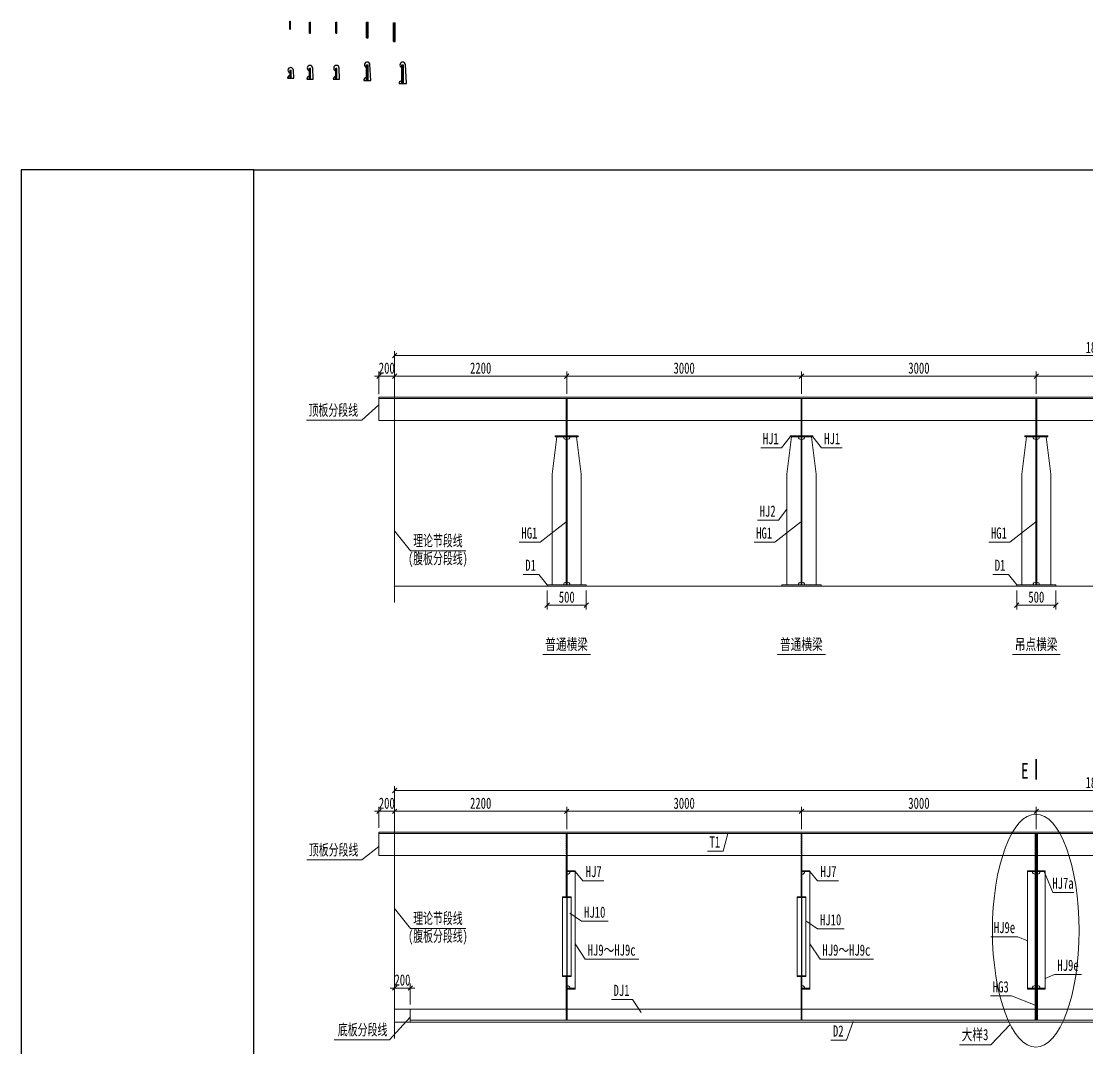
# Model space of a CAD drawing. Header units: millimetres. Extents: x 44597 to 300567, y -113054 to 73044.
# Drawn here: x 44597 to 58211, y -47537 to -34415 of the extents above; entities that cross this region are included whole.
import ezdxf
from ezdxf.enums import TextEntityAlignment as Align

# ---------------------------------------------------------------- set-up
doc = ezdxf.new("R2010")
doc.units = ezdxf.units.MM
doc.linetypes.add('CENTER2', pattern=[28.575, 19.05, -3.175, 3.175, -3.175])
doc.linetypes.add('DASHED', pattern=[0.75, 0.5, -0.25])
doc.layers.get('Defpoints').update_dxf_attribs({"color": 8})
for name, color, linetype, lineweight in [('中心线', 2, 'CENTER2', 15), ('文字', 7, 'Continuous', 15), ('粗线', 3, 'Continuous', 35), ('细实线', 4, 'Continuous', 15), ('虚线', 7, 'DASHED', 13), ('钢板粗线', 1, 'Continuous', 25), ('钢板细线', 6, 'Continuous', 15)]:
    doc.layers.add(name, color=color, linetype=linetype, lineweight=lineweight)
doc.styles.add('111', font='', dxfattribs={"width": 0.7})
doc.styles.add('BM_Dim', font='', dxfattribs={"width": 0.85})
doc.styles.get('111').set_extended_font_data('仿宋_GB2312')
doc.styles.get('BM_Dim').set_extended_font_data('仿宋_GB2312')
doc.dimstyles.new('200', dxfattribs={"dimscale": 0, "dimtxt": 2.5, "dimasz": 1, "dimexe": 1, "dimexo": 1, "dimgap": 0.6, "dimtad": 1, "dimdec": 0, "dimdsep": 46, "dimtxsty": '111', "dimblk": 'OBLIQUE', "dimcen": 0, "dimclrd": 4, "dimclre": 4, "dimclrt": 4, "dimadec": 1, "dimazin": 2, "dimtfac": 1, "dimtdec": 0, "dimtix": 1, "dimtmove": 2, "dimatfit": 3, "dimfxl": 4, "dimfxlon": 1, "dimtolj": 1, "dimlwd": -1, "dimlwe": -1, "dimarcsym": 0})

# ---------------------------------------------------------------- blocks, each defined once
blk = doc.blocks.new('20-200加劲 无过焊孔')
at = {"layer": 'Defpoints'}
blk.add_line((33332, 14240), (33332, 14440), dxfattribs=at)
at = {"layer": '钢板粗线'}
for p, q in [((33322, 14240), (33322, 14440)), ((33322, 14440), (33342, 14440)), ((33342, 14240), (33342, 14440)), ((33322, 14240), (33342, 14240))]:
    blk.add_line(p, q, dxfattribs=at)
blk = doc.blocks.new('20-200加劲 有过焊孔')
at = {"layer": 'Defpoints'}
blk.add_line((32929, 18008), (32929, 18208), dxfattribs=at)
at = {"layer": '钢板粗线'}
for p, q in [((32919, 18008), (32919, 18208)), ((32919, 18208), (32939, 18208)), ((32939, 18008), (32939, 18208)), ((32974, 18008), (32964, 18210)), ((32884, 18008), (32974, 18008))]:
    blk.add_line(p, q, dxfattribs=at)
for centre, start, end in [((32929, 18208), 2.85, 253.3985), ((32919, 18008), 90, 180)]:
    blk.add_arc(centre, 35, start, end, dxfattribs=at)
blk = doc.blocks.new('24-240加劲 有过焊孔')
at = {"layer": 'Defpoints'}
blk.add_line((33382, 17968), (33382, 18208), dxfattribs=at)
at = {"layer": '钢板粗线'}
for p, q in [((33370, 17968), (33370, 18208)), ((33370, 18208), (33394, 18208)), ((33394, 17968), (33394, 18208)), ((33429, 17968), (33417, 18210)), ((33335, 17968), (33429, 17968))]:
    blk.add_line(p, q, dxfattribs=at)
for centre, start, end in [((33382, 18208), 2.8521, 249.949), ((33370, 17968), 90, 180)]:
    blk.add_arc(centre, 35, start, end, dxfattribs=at)
blk = doc.blocks.new('24-240加劲 无过焊孔')
at = {"layer": 'Defpoints'}
blk.add_line((33491, 14200), (33491, 14440), dxfattribs=at)
at = {"layer": '钢板粗线'}
for p, q in [((33479, 14200), (33479, 14440)), ((33479, 14440), (33503, 14440)), ((33503, 14200), (33503, 14440)), ((33479, 14200), (33503, 14200))]:
    blk.add_line(p, q, dxfattribs=at)
blk = doc.blocks.new('12-140加劲 无过焊孔')
at = {"layer": 'Defpoints'}
blk.add_line((38947, 32077), (38947, 32217), dxfattribs=at)
at = {"layer": '钢板粗线', "color": 7}
for p, q in [((38941, 32077), (38941, 32217)), ((38941, 32217), (38953, 32217)), ((38953, 32077), (38953, 32217)), ((38941, 32077), (38953, 32077))]:
    blk.add_line(p, q, dxfattribs=at)
blk = doc.blocks.new('12-140加劲 有过焊孔')
at = {"layer": 'Defpoints'}
blk.add_line((0, 0), (0, 140), dxfattribs=at)
at = {"layer": '钢板粗线', "color": 7}
for p, q in [((-6, 0), (-6, 140)), ((-6, 140), (6, 140)), ((6, 0), (6, 140)), ((41, 0), (35, 141)), ((-41, 0), (41, 0))]:
    blk.add_line(p, q, dxfattribs=at)
for centre, start, end in [((0, 140), 2.441, 260.1291), ((-6, 0), 90, 180)]:
    blk.add_arc(centre, 35, start, end, dxfattribs=at)
blk = doc.blocks.new('14-160加劲 无过焊孔')
at = {"layer": 'Defpoints'}
blk.add_line((38609, 32077), (38609, 32217), dxfattribs=at)
at = {"layer": '钢板粗线', "color": 7}
for p, q in [((38603, 32077), (38603, 32217)), ((38603, 32217), (38615, 32217)), ((38615, 32077), (38615, 32217)), ((38603, 32077), (38615, 32077))]:
    blk.add_line(p, q, dxfattribs=at)
blk = doc.blocks.new('14-160加劲 有过焊孔')
at = {"layer": 'Defpoints'}
blk.add_line((38609, 31489), (38609, 31629), dxfattribs=at)
at = {"layer": '钢板粗线', "color": 7}
for p, q in [((38603, 31489), (38603, 31629)), ((38603, 31629), (38615, 31629)), ((38615, 31489), (38615, 31629)), ((38650, 31489), (38644, 31631)), ((38568, 31489), (38650, 31489))]:
    blk.add_line(p, q, dxfattribs=at)
for centre, start, end in [((38609, 31629), 2.441, 260.1291), ((38603, 31489), 90, 180)]:
    blk.add_arc(centre, 35, start, end, dxfattribs=at)
blk = doc.blocks.new('_Oblique')
at = {"color": 0, "linetype": 'ByBlock', "lineweight": -2}
blk.add_line((-0.5, -0.5), (0.5, 0.5), dxfattribs=at)
blk = doc.blocks.new('*D29')
at = {"layer": 'Defpoints', "color": 0, "transparency": 16777216}
for p in [(57567, -38952), (57567, -39236), (60567, -39236)]:
    blk.add_point(p, dxfattribs=at)
at = {"layer": '细实线', "color": 4, "transparency": 16777216}
for p, q in [((57567, -39179), (57567, -38894)), ((60567, -39179), (60567, -38894)), ((60567, -38952), (57567, -38952))]:
    blk.add_line(p, q, dxfattribs=at)
at = {"layer": '细实线', "color": 4, "transparency": 16777216, "xscale": 57.14285714285715, "yscale": 57.14285714285715, "zscale": 57.14285714285715, "rotation": 180}
blk.add_blockref('_Oblique', (57567, -38952), dxfattribs=at)
at = {"layer": '细实线', "color": 4, "transparency": 16777216, "xscale": 57.14285714285715, "yscale": 57.14285714285715, "zscale": 57.14285714285715}
blk.add_blockref('_Oblique', (60567, -38952), dxfattribs=at)
at = {"layer": '细实线', "color": 4, "transparency": 16777216, "insert": (59067, -38849), "char_height": 142.9, "attachment_point": 5, "style": '111'}
blk.add_mtext('\\A1;3000', dxfattribs=at)
blk = doc.blocks.new('*D30')
at = {"layer": 'Defpoints', "color": 0, "transparency": 16777216}
for p in [(54567, -38952), (54567, -39236), (57567, -39236)]:
    blk.add_point(p, dxfattribs=at)
at = {"layer": '细实线', "color": 4, "transparency": 16777216}
for p, q in [((54567, -39179), (54567, -38894)), ((57567, -39179), (57567, -38894)), ((57567, -38952), (54567, -38952))]:
    blk.add_line(p, q, dxfattribs=at)
at = {"layer": '细实线', "color": 4, "transparency": 16777216, "xscale": 57.14285714285715, "yscale": 57.14285714285715, "zscale": 57.14285714285715, "rotation": 180}
blk.add_blockref('_Oblique', (54567, -38952), dxfattribs=at)
at = {"layer": '细实线', "color": 4, "transparency": 16777216, "xscale": 57.14285714285715, "yscale": 57.14285714285715, "zscale": 57.14285714285715}
blk.add_blockref('_Oblique', (57567, -38952), dxfattribs=at)
at = {"layer": '细实线', "color": 4, "transparency": 16777216, "insert": (56067, -38849), "char_height": 142.9, "attachment_point": 5, "style": '111'}
blk.add_mtext('\\A1;3000', dxfattribs=at)
blk = doc.blocks.new('*D31')
at = {"layer": 'Defpoints', "color": 0, "transparency": 16777216}
for p in [(51567, -38952), (51567, -39236), (54567, -39236)]:
    blk.add_point(p, dxfattribs=at)
at = {"layer": '细实线', "color": 4, "transparency": 16777216}
for p, q in [((51567, -39179), (51567, -38894)), ((54567, -39179), (54567, -38894)), ((54567, -38952), (51567, -38952))]:
    blk.add_line(p, q, dxfattribs=at)
at = {"layer": '细实线', "color": 4, "transparency": 16777216, "xscale": 57.14285714285715, "yscale": 57.14285714285715, "zscale": 57.14285714285715, "rotation": 180}
blk.add_blockref('_Oblique', (51567, -38952), dxfattribs=at)
at = {"layer": '细实线', "color": 4, "transparency": 16777216, "xscale": 57.14285714285715, "yscale": 57.14285714285715, "zscale": 57.14285714285715}
blk.add_blockref('_Oblique', (54567, -38952), dxfattribs=at)
at = {"layer": '细实线', "color": 4, "transparency": 16777216, "insert": (53067, -38849), "char_height": 142.9, "attachment_point": 5, "style": '111'}
blk.add_mtext('\\A1;3000', dxfattribs=at)
blk = doc.blocks.new('*D32')
at = {"layer": 'Defpoints', "color": 0, "transparency": 16777216}
for p in [(49367, -38952), (49367, -39236), (51567, -39236)]:
    blk.add_point(p, dxfattribs=at)
at = {"layer": '细实线', "color": 4, "transparency": 16777216}
for p, q in [((49367, -39179), (49367, -38894)), ((51567, -39179), (51567, -38894)), ((51567, -38952), (49367, -38952))]:
    blk.add_line(p, q, dxfattribs=at)
at = {"layer": '细实线', "color": 4, "transparency": 16777216, "xscale": 57.14285714285715, "yscale": 57.14285714285715, "zscale": 57.14285714285715, "rotation": 180}
blk.add_blockref('_Oblique', (49367, -38952), dxfattribs=at)
at = {"layer": '细实线', "color": 4, "transparency": 16777216, "xscale": 57.14285714285715, "yscale": 57.14285714285715, "zscale": 57.14285714285715}
blk.add_blockref('_Oblique', (51567, -38952), dxfattribs=at)
at = {"layer": '细实线', "color": 4, "transparency": 16777216, "insert": (50467, -38849), "char_height": 142.9, "attachment_point": 5, "style": '111'}
blk.add_mtext('\\A1;2200', dxfattribs=at)
blk = doc.blocks.new('*D33')
at = {"layer": 'Defpoints', "color": 0, "transparency": 16777216}
for p in [(49367, -38687), (49367, -38972), (67367, -38956)]:
    blk.add_point(p, dxfattribs=at)
at = {"layer": '细实线', "color": 4, "transparency": 16777216}
for p, q in [((49367, -38914), (49367, -38630)), ((67367, -38898), (67367, -38630)), ((67367, -38687), (49367, -38687))]:
    blk.add_line(p, q, dxfattribs=at)
at = {"layer": '细实线', "color": 4, "transparency": 16777216, "xscale": 57.14285714285715, "yscale": 57.14285714285715, "zscale": 57.14285714285715, "rotation": 180}
blk.add_blockref('_Oblique', (49367, -38687), dxfattribs=at)
at = {"layer": '细实线', "color": 4, "transparency": 16777216, "xscale": 57.14285714285715, "yscale": 57.14285714285715, "zscale": 57.14285714285715}
blk.add_blockref('_Oblique', (67367, -38687), dxfattribs=at)
at = {"layer": '细实线', "color": 4, "transparency": 16777216, "insert": (58367, -38585), "char_height": 142.9, "attachment_point": 5, "style": '111'}
blk.add_mtext('\\A1;18000', dxfattribs=at)
blk = doc.blocks.new('*D37')
at = {"layer": 'Defpoints', "color": 0, "transparency": 16777216}
for p in [(57567, -44514), (57567, -44799), (60567, -44799)]:
    blk.add_point(p, dxfattribs=at)
at = {"layer": '细实线', "color": 4, "transparency": 16777216}
for p, q in [((57567, -44741), (57567, -44457)), ((60567, -44514), (57567, -44514)), ((60567, -44741), (60567, -44457))]:
    blk.add_line(p, q, dxfattribs=at)
at = {"layer": '细实线', "color": 4, "transparency": 16777216, "xscale": 57.14285714285715, "yscale": 57.14285714285715, "zscale": 57.14285714285715, "rotation": 180}
blk.add_blockref('_Oblique', (57567, -44514), dxfattribs=at)
at = {"layer": '细实线', "color": 4, "transparency": 16777216, "xscale": 57.14285714285715, "yscale": 57.14285714285715, "zscale": 57.14285714285715}
blk.add_blockref('_Oblique', (60567, -44514), dxfattribs=at)
at = {"layer": '细实线', "color": 4, "transparency": 16777216, "insert": (59067, -44412), "char_height": 142.9, "attachment_point": 5, "style": '111'}
blk.add_mtext('\\A1;3000', dxfattribs=at)
blk = doc.blocks.new('*D38')
at = {"layer": 'Defpoints', "color": 0, "transparency": 16777216}
for p in [(54567, -44514), (54567, -44799), (57567, -44799)]:
    blk.add_point(p, dxfattribs=at)
at = {"layer": '细实线', "color": 4, "transparency": 16777216}
for p, q in [((54567, -44741), (54567, -44457)), ((57567, -44514), (54567, -44514)), ((57567, -44741), (57567, -44457))]:
    blk.add_line(p, q, dxfattribs=at)
at = {"layer": '细实线', "color": 4, "transparency": 16777216, "xscale": 57.14285714285715, "yscale": 57.14285714285715, "zscale": 57.14285714285715, "rotation": 180}
blk.add_blockref('_Oblique', (54567, -44514), dxfattribs=at)
at = {"layer": '细实线', "color": 4, "transparency": 16777216, "xscale": 57.14285714285715, "yscale": 57.14285714285715, "zscale": 57.14285714285715}
blk.add_blockref('_Oblique', (57567, -44514), dxfattribs=at)
at = {"layer": '细实线', "color": 4, "transparency": 16777216, "insert": (56067, -44412), "char_height": 142.9, "attachment_point": 5, "style": '111'}
blk.add_mtext('\\A1;3000', dxfattribs=at)
blk = doc.blocks.new('*D39')
at = {"layer": 'Defpoints', "color": 0, "transparency": 16777216}
for p in [(51567, -44514), (51567, -44799), (54567, -44799)]:
    blk.add_point(p, dxfattribs=at)
at = {"layer": '细实线', "color": 4, "transparency": 16777216}
for p, q in [((51567, -44741), (51567, -44457)), ((54567, -44514), (51567, -44514)), ((54567, -44741), (54567, -44457))]:
    blk.add_line(p, q, dxfattribs=at)
at = {"layer": '细实线', "color": 4, "transparency": 16777216, "xscale": 57.14285714285715, "yscale": 57.14285714285715, "zscale": 57.14285714285715, "rotation": 180}
blk.add_blockref('_Oblique', (51567, -44514), dxfattribs=at)
at = {"layer": '细实线', "color": 4, "transparency": 16777216, "xscale": 57.14285714285715, "yscale": 57.14285714285715, "zscale": 57.14285714285715}
blk.add_blockref('_Oblique', (54567, -44514), dxfattribs=at)
at = {"layer": '细实线', "color": 4, "transparency": 16777216, "insert": (53067, -44412), "char_height": 142.9, "attachment_point": 5, "style": '111'}
blk.add_mtext('\\A1;3000', dxfattribs=at)
blk = doc.blocks.new('*D40')
at = {"layer": 'Defpoints', "color": 0, "transparency": 16777216}
for p in [(49367, -44514), (49367, -44799), (51567, -44799)]:
    blk.add_point(p, dxfattribs=at)
at = {"layer": '细实线', "color": 4, "transparency": 16777216}
for p, q in [((49367, -44741), (49367, -44457)), ((51567, -44514), (49367, -44514)), ((51567, -44741), (51567, -44457))]:
    blk.add_line(p, q, dxfattribs=at)
at = {"layer": '细实线', "color": 4, "transparency": 16777216, "xscale": 57.14285714285715, "yscale": 57.14285714285715, "zscale": 57.14285714285715, "rotation": 180}
blk.add_blockref('_Oblique', (49367, -44514), dxfattribs=at)
at = {"layer": '细实线', "color": 4, "transparency": 16777216, "xscale": 57.14285714285715, "yscale": 57.14285714285715, "zscale": 57.14285714285715}
blk.add_blockref('_Oblique', (51567, -44514), dxfattribs=at)
at = {"layer": '细实线', "color": 4, "transparency": 16777216, "insert": (50467, -44412), "char_height": 142.9, "attachment_point": 5, "style": '111'}
blk.add_mtext('\\A1;2200', dxfattribs=at)
blk = doc.blocks.new('*D41')
at = {"layer": 'Defpoints', "color": 0, "transparency": 16777216}
for p in [(49367, -44249), (67367, -44518), (49367, -44534)]:
    blk.add_point(p, dxfattribs=at)
at = {"layer": '细实线', "color": 4, "transparency": 16777216}
for p, q in [((49367, -44477), (49367, -44192)), ((67367, -44461), (67367, -44192)), ((67367, -44249), (49367, -44249))]:
    blk.add_line(p, q, dxfattribs=at)
at = {"layer": '细实线', "color": 4, "transparency": 16777216, "xscale": 57.14285714285715, "yscale": 57.14285714285715, "zscale": 57.14285714285715, "rotation": 180}
blk.add_blockref('_Oblique', (49367, -44249), dxfattribs=at)
at = {"layer": '细实线', "color": 4, "transparency": 16777216, "xscale": 57.14285714285715, "yscale": 57.14285714285715, "zscale": 57.14285714285715}
blk.add_blockref('_Oblique', (67367, -44249), dxfattribs=at)
at = {"layer": '细实线', "color": 4, "transparency": 16777216, "insert": (58367, -44147), "char_height": 142.9, "attachment_point": 5, "style": '111'}
blk.add_mtext('\\A1;18000', dxfattribs=at)
blk = doc.blocks.new('*D47')
at = {"layer": 'Defpoints', "color": 0, "transparency": 16777216}
for p in [(51317, -41636), (51817, -41636), (51317, -41879)]:
    blk.add_point(p, dxfattribs=at)
at = {"layer": '细实线', "color": 4, "transparency": 16777216}
for p, q in [((51317, -41693), (51317, -41936)), ((51817, -41693), (51817, -41936)), ((51817, -41879), (51317, -41879))]:
    blk.add_line(p, q, dxfattribs=at)
at = {"layer": '细实线', "color": 4, "transparency": 16777216, "xscale": 57.14285714285715, "yscale": 57.14285714285715, "zscale": 57.14285714285715, "rotation": 180}
blk.add_blockref('_Oblique', (51317, -41879), dxfattribs=at)
at = {"layer": '细实线', "color": 4, "transparency": 16777216, "xscale": 57.14285714285715, "yscale": 57.14285714285715, "zscale": 57.14285714285715}
blk.add_blockref('_Oblique', (51817, -41879), dxfattribs=at)
at = {"layer": '细实线', "color": 4, "transparency": 16777216, "insert": (51567, -41777), "char_height": 142.9, "attachment_point": 5, "style": '111'}
blk.add_mtext('\\A1;500', dxfattribs=at)
blk = doc.blocks.new('*D48')
at = {"layer": 'Defpoints', "color": 0, "transparency": 16777216}
for p in [(57317, -41636), (57817, -41636), (57317, -41879)]:
    blk.add_point(p, dxfattribs=at)
at = {"layer": '细实线', "color": 4, "transparency": 16777216}
for p, q in [((57317, -41693), (57317, -41936)), ((57817, -41693), (57817, -41936)), ((57817, -41879), (57317, -41879))]:
    blk.add_line(p, q, dxfattribs=at)
at = {"layer": '细实线', "color": 4, "transparency": 16777216, "xscale": 57.14285714285715, "yscale": 57.14285714285715, "zscale": 57.14285714285715, "rotation": 180}
blk.add_blockref('_Oblique', (57317, -41879), dxfattribs=at)
at = {"layer": '细实线', "color": 4, "transparency": 16777216, "xscale": 57.14285714285715, "yscale": 57.14285714285715, "zscale": 57.14285714285715}
blk.add_blockref('_Oblique', (57817, -41879), dxfattribs=at)
at = {"layer": '细实线', "color": 4, "transparency": 16777216, "insert": (57567, -41777), "char_height": 142.9, "attachment_point": 5, "style": '111'}
blk.add_mtext('\\A1;500', dxfattribs=at)
blk = doc.blocks.new('普通横隔立面')
at = {"layer": 'Defpoints'}
for p, q in [((56843, -62754), (56843, -65138)), ((56737, -63234), (56837, -63234)), ((56737, -64737), (56837, -64737))]:
    blk.add_line(p, q, dxfattribs=at)
at = {"layer": '虚线', "ltscale": 2}
for p, q in [((56837, -63034), (56837, -62754)), ((56849, -63034), (56849, -62754)), ((56837, -64998), (56837, -65138)), ((56837, -64998), (56837, -65138)), ((56849, -64998), (56849, -65138)), ((56849, -64998), (56849, -65138))]:
    blk.add_line(p, q, dxfattribs=at)
at = {"layer": '钢板细线'}
for p, q in [((56837, -63034), (56837, -63561)), ((56849, -63034), (56849, -63561)), ((56737, -63229), (56837, -63229)), ((56737, -63229), (56737, -63239)), ((56737, -63239), (56837, -63239)), ((56737, -63239), (56737, -64732)), ((56788, -63561), (56898, -63561)), ((56788, -63561), (56788, -64581)), ((56788, -63571), (56898, -63571)), ((56898, -63561), (56898, -64581)), ((56788, -64571), (56898, -64571)), ((56788, -64581), (56898, -64581)), ((56837, -64581), (56837, -64998)), ((56849, -64581), (56849, -64998)), ((56737, -64732), (56837, -64732)), ((56737, -64732), (56737, -64742)), ((56737, -64742), (56837, -64742))]:
    blk.add_line(p, q, dxfattribs=at)
for centre, start, end in [((56837, -63239), 180, 270), ((56837, -64732), 90, 180)]:
    blk.add_arc(centre, 35, start, end, dxfattribs=at)
blk = doc.blocks.new('*D425')
at = {"layer": 'Defpoints', "color": 0, "transparency": 16777216}
for p in [(49167, -38952), (49367, -39220), (49167, -39516)]:
    blk.add_point(p, dxfattribs=at)
at = {"layer": '细实线', "color": 4, "transparency": 16777216}
for p, q in [((49167, -39180), (49167, -38894)), ((49367, -39163), (49367, -38894)), ((49167, -38952), (49109, -38952)), ((49367, -38952), (49167, -38952)), ((49367, -38952), (49424, -38952))]:
    blk.add_line(p, q, dxfattribs=at)
at = {"layer": '细实线', "color": 4, "transparency": 16777216, "xscale": 57.14285714285715, "yscale": 57.14285714285715, "zscale": 57.14285714285715}
blk.add_blockref('_Oblique', (49167, -38952), dxfattribs=at)
at = {"layer": '细实线', "color": 4, "transparency": 16777216, "xscale": 57.14285714285715, "yscale": 57.14285714285715, "zscale": 57.14285714285715, "rotation": 180}
blk.add_blockref('_Oblique', (49367, -38952), dxfattribs=at)
at = {"layer": '细实线', "color": 4, "transparency": 16777216, "insert": (49267, -38849), "char_height": 142.9, "attachment_point": 5, "style": '111'}
blk.add_mtext('\\A1;200', dxfattribs=at)
blk = doc.blocks.new('*D427')
at = {"layer": 'Defpoints', "color": 0, "transparency": 16777216}
for p in [(49167, -44514), (49167, -44783), (49367, -44783)]:
    blk.add_point(p, dxfattribs=at)
at = {"layer": '细实线', "color": 4, "transparency": 16777216}
for p, q in [((49167, -44514), (49109, -44514)), ((49167, -44725), (49167, -44457)), ((49367, -44514), (49167, -44514)), ((49367, -44725), (49367, -44457)), ((49367, -44514), (49424, -44514))]:
    blk.add_line(p, q, dxfattribs=at)
at = {"layer": '细实线', "color": 4, "transparency": 16777216, "xscale": 57.14285714285715, "yscale": 57.14285714285715, "zscale": 57.14285714285715}
blk.add_blockref('_Oblique', (49167, -44514), dxfattribs=at)
at = {"layer": '细实线', "color": 4, "transparency": 16777216, "xscale": 57.14285714285715, "yscale": 57.14285714285715, "zscale": 57.14285714285715, "rotation": 180}
blk.add_blockref('_Oblique', (49367, -44514), dxfattribs=at)
at = {"layer": '细实线', "color": 4, "transparency": 16777216, "insert": (49267, -44412), "char_height": 142.9, "attachment_point": 5, "style": '111'}
blk.add_mtext('\\A1;200', dxfattribs=at)
blk = doc.blocks.new('*D430')
at = {"layer": 'Defpoints', "color": 0, "transparency": 16777216}
for p in [(49367, -46774), (49367, -47043), (49567, -47043)]:
    blk.add_point(p, dxfattribs=at)
at = {"layer": '细实线', "color": 4, "transparency": 16777216}
for p, q in [((49367, -46774), (49309, -46774)), ((49367, -46985), (49367, -46717)), ((49567, -46774), (49367, -46774)), ((49567, -46985), (49567, -46717)), ((49567, -46774), (49624, -46774))]:
    blk.add_line(p, q, dxfattribs=at)
at = {"layer": '细实线', "color": 4, "transparency": 16777216, "xscale": 57.14285714285715, "yscale": 57.14285714285715, "zscale": 57.14285714285715}
blk.add_blockref('_Oblique', (49367, -46774), dxfattribs=at)
at = {"layer": '细实线', "color": 4, "transparency": 16777216, "xscale": 57.14285714285715, "yscale": 57.14285714285715, "zscale": 57.14285714285715, "rotation": 180}
blk.add_blockref('_Oblique', (49567, -46774), dxfattribs=at)
at = {"layer": '细实线', "color": 4, "transparency": 16777216, "insert": (49467, -46672), "char_height": 142.9, "attachment_point": 5, "style": '111'}
blk.add_mtext('\\A1;200', dxfattribs=at)
blk = doc.blocks.new('10-100加劲 无过焊孔')
at = {"layer": 'Defpoints'}
blk.add_line((0, -100), (0, 0), dxfattribs=at)
at = {"layer": '钢板粗线', "color": 7}
for p, q in [((-5, -100), (-5, 0)), ((-5, 0), (5, 0)), ((5, -100), (5, 0)), ((-5, -100), (5, -100))]:
    blk.add_line(p, q, dxfattribs=at)
blk = doc.blocks.new('10-100加劲 有过焊孔')
at = {"layer": 'Defpoints'}
blk.add_line((0, 0), (0, 100), dxfattribs=at)
at = {"layer": '钢板粗线', "color": 7}
for p, q in [((-40, 0), (40, 0)), ((-5, 0), (-5, 100)), ((-5, 100), (5, 100)), ((-5, 0), (5, 0)), ((5, 0), (5, 100)), ((40, 0), (35, 102))]:
    blk.add_line(p, q, dxfattribs=at)
for centre, start, end in [((-5, 0), 90, 180), ((0, 100), 2.8378, 260.1291)]:
    blk.add_arc(centre, 35, start, end, dxfattribs=at)

msp = doc.modelspace()

# ---------------------------------------------------------------- linework, layer by layer
at = {"layer": 'Defpoints'}
for p, q in [((51566.6, -39236.3), (51566.6, -41620.3)), ((54566.6, -39236.3), (54566.6, -41620.3)), ((57566.6, -39236.3), (57566.6, -41620.3)), ((51560.6, -39720.3), (51420.6, -39720.3)), ((51712.6, -39720.3), (51572.6, -39720.3)), ((54560.6, -39720.3), (54420.6, -39720.3)), ((54712.6, -39720.3), (54572.6, -39720.3)), ((57560.6, -39720.3), (57420.6, -39720.3)), ((57712.6, -39720.3), (57572.6, -39720.3)), ((57566.6, -44798.6), (57566.6, -47182.6)), ((57452.6, -45278.6), (57552.6, -45278.6)), ((57680.6, -45278.6), (57580.6, -45278.6)), ((57452.6, -46781.6), (57552.6, -46781.6)), ((57680.6, -46781.6), (57580.6, -46781.6))]:
    msp.add_line(p, q, dxfattribs=at)
for points in [[(47566.6, -36314.1), (44596.8, -36314.1), (44596.8, -61894.1), (47566.6, -61894.1)], [(47566.6, -36314.1), (69566.6, -36314.1), (69566.6, -50931.3), (47566.6, -50931.3)]]:
    msp.add_lwpolyline(points, close=True, dxfattribs=at)
at = {"layer": '中心线', "ltscale": 0.3}
for p, q in [((49366.6, -39140.9), (49366.6, -41846.1)), ((49366.6, -44715.2), (49366.6, -47420.5))]:
    msp.add_line(p, q, dxfattribs=at)
at = {"layer": '粗线'}
msp.add_line((57566.6, -44109.9), (57566.6, -43846.6), dxfattribs=at)
at = {"layer": '细实线'}
for p, q in [((48946.4, -39515.2), (49166.6, -39317.9)), ((48946.4, -39515.2), (48240.7, -39515.2)), ((54312.8, -39866.9), (54420.6, -39726.3)), ((54820.3, -39866.9), (54712.6, -39726.3)), ((54312.8, -39866.9), (54045.2, -39866.9)), ((54820.3, -39866.9), (55087.9, -39866.9)), ((54272.8, -40793.9), (54380.6, -40653.3)), ((51227.7, -41074.5), (51555.6, -40817.1)), ((54272.8, -40793.9), (54005.2, -40793.9)), ((54227.7, -41074.5), (54555.6, -40817.1)), ((57227.7, -41074.5), (57555.6, -40817.1)), ((49571.5, -41183.5), (49366.6, -40927.3)), ((51227.7, -41074.5), (50960.1, -41074.5)), ((54227.7, -41074.5), (53960.1, -41074.5)), ((57227.7, -41074.5), (56960.1, -41074.5)), ((50277.2, -41183.5), (49571.5, -41183.5)), ((51209.7, -41485.8), (51010.1, -41485.8)), ((51209.7, -41485.8), (51316.6, -41620.3)), ((57209.7, -41485.8), (57010.1, -41485.8)), ((57209.7, -41485.8), (57316.6, -41620.3)), ((51871.7, -42509.9), (51261.4, -42509.9)), ((54871.7, -42509.9), (54261.4, -42509.9)), ((57871.7, -42509.9), (57261.4, -42509.9)), ((53564, -45024.3), (53626.1, -44798.6)), ((48950.1, -45136.8), (49166.6, -44963.2)), ((53564, -45024.3), (53364.4, -45024.3)), ((48950.1, -45136.8), (48244.4, -45136.8)), ((51772, -45401.6), (51672.6, -45283.6)), ((54772, -45401.6), (54672.6, -45283.6)), ((57778.9, -45550.6), (57669.2, -45283.6)), ((51772, -45401.6), (52040.8, -45401.6)), ((54772, -45401.6), (55040.8, -45401.6)), ((58047.7, -45550.6), (57778.9, -45550.6)), ((49571.5, -46011.3), (49366.6, -45755)), ((51757, -45920.7), (51607.4, -45815.6)), ((50277.2, -46011.3), (49571.5, -46011.3)), ((52097.6, -45920.7), (51757, -45920.7)), ((54771.1, -46018.4), (54621.6, -45913.2)), ((55111.8, -46018.4), (54771.1, -46018.4)), ((56987.3, -46117.4), (57332.3, -46117.4)), ((57332.3, -46117.4), (57452.6, -46170.7)), ((51803.5, -46405.8), (51672.6, -46209.1)), ((54803.5, -46405.8), (54672.6, -46209.1)), ((52486.3, -46405.8), (51803.5, -46405.8)), ((55486.3, -46405.8), (54803.5, -46405.8)), ((57800.8, -46600.2), (57680.6, -46653.5)), ((58145.8, -46600.2), (57800.8, -46600.2)), ((52406.3, -46921.1), (52137.6, -46921.1)), ((52406.3, -46921.1), (52519, -47086.1)), ((57251.1, -46875.5), (56983.5, -46875.5)), ((57251.1, -46875.5), (57554.6, -46994.6)), ((49301.5, -47435.5), (49566.6, -47147.7)), ((55141.2, -47440.3), (55227.8, -47202.6)), ((56987.4, -47499.2), (57231.9, -47239)), ((48595.8, -47435.5), (49301.5, -47435.5)), ((55141.2, -47440.3), (54941.6, -47440.3)), ((56987.4, -47499.2), (56585.7, -47499.2))]:
    msp.add_line(p, q, dxfattribs=at)
at = {"layer": '细实线', "extrusion": (0, 0, -1)}
msp.add_ellipse((57560.6, -46039.5), major_axis=(0, -1489.7), ratio=0.3719718, dxfattribs=at)
at = {"layer": '虚线', "ltscale": 4}
for p, q in [((51560.6, -39516.3), (51560.6, -39236.3)), ((51572.6, -39516.3), (51572.6, -39236.3)), ((54560.6, -39516.3), (54560.6, -39236.3)), ((54572.6, -39516.3), (54572.6, -39236.3)), ((57560.6, -39516.3), (57560.6, -39236.3)), ((57572.6, -39516.3), (57572.6, -39236.3)), ((51316.6, -41636.3), (49366.6, -41636.3)), ((54316.6, -41636.3), (51819.9, -41636.3)), ((57316.6, -41636.3), (54819.9, -41636.3)), ((60316.6, -41636.3), (57819.9, -41636.3)), ((57552.6, -45078.6), (57552.6, -44798.6)), ((57580.6, -45078.6), (57580.6, -44798.6)), ((49566.6, -47042.6), (49366.6, -47042.6)), ((57552.6, -47042.6), (57552.6, -47182.6)), ((57580.6, -47042.6), (57580.6, -47182.6)), ((57580.6, -47042.6), (57580.6, -47182.6)), ((49566.6, -47210.6), (49366.6, -47210.6))]:
    msp.add_line(p, q, dxfattribs=at)
at = {"layer": '钢板细线'}
for p, q in [((67166.6, -39220.3), (49166.6, -39220.3)), ((49166.6, -39220.3), (49166.6, -39516.3)), ((67166.6, -39236.3), (49166.6, -39236.3)), ((67166.6, -39516.3), (49166.6, -39516.3)), ((51560.6, -39516.3), (51560.6, -41620.3)), ((51572.6, -39516.3), (51572.6, -41620.3)), ((54560.6, -39516.3), (54560.6, -41620.3)), ((54572.6, -39516.3), (54572.6, -41620.3)), ((57560.6, -39516.3), (57560.6, -41620.3)), ((57572.6, -39516.3), (57572.6, -41620.3)), ((51380.6, -40206.3), (51440.6, -39726.3)), ((51560.6, -39714.3), (51420.6, -39714.3)), ((51420.6, -39714.3), (51420.6, -39726.3)), ((51560.6, -39726.3), (51420.6, -39726.3)), ((51712.6, -39714.3), (51572.6, -39714.3)), ((51712.6, -39726.3), (51572.6, -39726.3)), ((51752.6, -40206.3), (51692.6, -39726.3)), ((51712.6, -39714.3), (51712.6, -39726.3)), ((54380.6, -40206.3), (54440.6, -39726.3)), ((54560.6, -39714.3), (54420.6, -39714.3)), ((54420.6, -39714.3), (54420.6, -39726.3)), ((54560.6, -39726.3), (54420.6, -39726.3)), ((54712.6, -39714.3), (54572.6, -39714.3)), ((54712.6, -39726.3), (54572.6, -39726.3)), ((54752.6, -40206.3), (54692.6, -39726.3)), ((54712.6, -39714.3), (54712.6, -39726.3)), ((57380.6, -40206.3), (57440.6, -39726.3)), ((57560.6, -39714.3), (57420.6, -39714.3)), ((57420.6, -39714.3), (57420.6, -39726.3)), ((57560.6, -39726.3), (57420.6, -39726.3)), ((57712.6, -39714.3), (57572.6, -39714.3)), ((57712.6, -39726.3), (57572.6, -39726.3)), ((57752.6, -40206.3), (57692.6, -39726.3)), ((57712.6, -39714.3), (57712.6, -39726.3)), ((51380.6, -40206.3), (51380.6, -41620.3)), ((51752.6, -40206.3), (51752.6, -41620.3)), ((54380.6, -40206.3), (54380.6, -41620.3)), ((54752.6, -40206.3), (54752.6, -41620.3)), ((57380.6, -40206.3), (57380.6, -41620.3)), ((57752.6, -40206.3), (57752.6, -41620.3)), ((51816.6, -41620.3), (51316.6, -41620.3)), ((51316.6, -41620.3), (51316.6, -41636.3)), ((51816.6, -41636.3), (51316.6, -41636.3)), ((51816.6, -41620.3), (51816.6, -41636.3)), ((54816.6, -41620.3), (54316.6, -41620.3)), ((54316.6, -41620.3), (54316.6, -41636.3)), ((54816.6, -41636.3), (54316.6, -41636.3)), ((54816.6, -41620.3), (54816.6, -41636.3)), ((57816.6, -41620.3), (57316.6, -41620.3)), ((57316.6, -41620.3), (57316.6, -41636.3)), ((57816.6, -41636.3), (57316.6, -41636.3)), ((57816.6, -41620.3), (57816.6, -41636.3)), ((67166.6, -44782.6), (49166.6, -44782.6)), ((49166.6, -44782.6), (49166.6, -45078.6)), ((67166.6, -44798.6), (49166.6, -44798.6)), ((67166.6, -45078.6), (49166.6, -45078.6)), ((57552.6, -45078.6), (57552.6, -47042.6)), ((57580.6, -45078.6), (57580.6, -47042.6)), ((57452.6, -45273.6), (57552.6, -45273.6)), ((57452.6, -45273.6), (57452.6, -45283.6)), ((57452.6, -45283.6), (57552.6, -45283.6)), ((57452.6, -45283.6), (57452.6, -46776.6)), ((57680.6, -45273.6), (57580.6, -45273.6)), ((57680.6, -45283.6), (57580.6, -45283.6)), ((57680.6, -45273.6), (57680.6, -45283.6)), ((57680.6, -45283.6), (57680.6, -46776.6)), ((57452.6, -46776.6), (57552.6, -46776.6)), ((57452.6, -46776.6), (57452.6, -46786.6)), ((57452.6, -46786.6), (57552.6, -46786.6)), ((57680.6, -46776.6), (57580.6, -46776.6)), ((57680.6, -46786.6), (57580.6, -46786.6)), ((57680.6, -46776.6), (57680.6, -46786.6)), ((67566.6, -47042.6), (49566.6, -47042.6)), ((49566.6, -47042.6), (49566.6, -47210.6)), ((67566.6, -47182.6), (49566.6, -47182.6)), ((67566.6, -47210.6), (49566.6, -47210.6))]:
    msp.add_line(p, q, dxfattribs=at)
for centre, start, end in [((51560.6, -39726.3), 180, 270), ((51572.6, -39726.3), 270, 0), ((54560.6, -39726.3), 180, 270), ((54572.6, -39726.3), 270, 0), ((57560.6, -39726.3), 180, 270), ((57572.6, -39726.3), 270, 0), ((51560.6, -41620.3), 90, 180), ((51572.6, -41620.3), 0, 90), ((54560.6, -41620.3), 90, 180), ((54572.6, -41620.3), 0, 90), ((57560.6, -41620.3), 90, 180), ((57572.6, -41620.3), 0, 90), ((57552.6, -45283.6), 180, 270), ((57580.6, -45283.6), 270, 0), ((57552.6, -46776.6), 90, 180), ((57580.6, -46776.6), 0, 90)]:
    msp.add_arc(centre, 35, start, end, dxfattribs=at)

# ---------------------------------------------------------------- block references
at = {"layer": '细实线'}
for name, p in [('10-100加劲 无过焊孔', (48032.9, -34414.8)), ('14-160加劲 无过焊孔', (9677, -66642.6)), ('12-140加劲 无过焊孔', (9677, -66642.6)), ('14-160加劲 有过焊孔', (9677, -66642.6)), ('12-140加劲 有过焊孔', (48623.5, -35153.6)), ('10-100加劲 有过焊孔', (48039.2, -35141.5))]:
    msp.add_blockref(name, p, dxfattribs=at)
at = {"layer": '细实线', "xscale": -1}
for p in [(108409.6, 17955), (111409.6, 17955)]:
    msp.add_blockref('普通横隔立面', p, dxfattribs=at)
at = {"layer": '钢板粗线'}
for name, p in [('20-200加劲 无过焊孔', (15685.5, -48865.8)), ('24-240加劲 无过焊孔', (15872.5, -48873.8)), ('20-200加劲 有过焊孔', (16088.4, -53178.9)), ('24-240加劲 有过焊孔', (16088.4, -53178.9))]:
    msp.add_blockref(name, p, dxfattribs=at)

# ---------------------------------------------------------------- texts
at = {"layer": '文字', "style": 'BM_Dim'}
for s, width, p in [('顶板分段线', 0.65, (48584, -39499.7)), ('HJ1', 0.7, (54174.4, -39863.9)), ('HJ1', 0.7, (54958.7, -39863.9)), ('HJ2', 0.7, (54134.4, -40790.9)), ('理论节段线', 0.65, (49920.8, -41168)), ('HG1', 0.7, (51089.3, -41071.5)), ('HG1', 0.7, (54089.3, -41071.5)), ('HG1', 0.7, (57089.3, -41071.5)), ('(腹板分段线)', 0.65, (49920.8, -41396.2)), ('D1', 0.7, (51104.8, -41482.8)), ('D1', 0.7, (57104.8, -41482.8)), ('普通横梁', 0.7, (51564.7, -42494.3)), ('普通横梁', 0.7, (54564.7, -42494.3)), ('吊点横梁', 0.7, (57564.7, -42494.3)), ('顶板分段线', 0.65, (48587.7, -45121.3)), ('T1', 0.7, (53459.1, -45021.2)), ('HJ7', 0.7, (51911.5, -45398.6)), ('HJ7', 0.7, (54911.5, -45398.6)), ('HJ7a', 0.7, (57908.2, -45547.6)), ('HJ10', 0.7, (51924.6, -45917.6)), ('理论节段线', 0.65, (49920.8, -45995.8)), ('HJ10', 0.7, (54938.7, -46015.3)), ('HJ9e', 0.7, (57160.4, -46114.3)), ('(腹板分段线)', 0.65, (49920.8, -46223.9)), ('HJ9～HJ9c', 0.7, (52140.3, -46402.7)), ('HJ9～HJ9c', 0.7, (55140.3, -46402.7)), ('HJ9e', 0.7, (57972.8, -46597.1)), ('HG3', 0.7, (57112.7, -46872.4)), ('DJ1', 0.7, (52266.8, -46918.1)), ('底板分段线', 0.65, (48958.2, -47420)), ('D2', 0.7, (55036.3, -47437.3)), ('大样3', 0.7, (56784.1, -47483.7))]:
    msp.add_text(s, height=142.86, dxfattribs=dict(at, width=width)).set_placement(p, align=Align.BOTTOM_CENTER)
at = {"layer": '文字', "style": 'BM_Dim', "width": 0.7}
msp.add_text('E', height=200, dxfattribs=at).set_placement((57419.8, -44095.6), align=Align.CENTER)

# ---------------------------------------------------------------- dimensions: what is measured, and where the dimension line sits
at = {"layer": '细实线'}
for base, p1, p2, override, picture, middle in [((49366.6, -38687), (67366.6, -38955.6), (49366.6, -38971.6), {"dimscale": 57.142857}, '*D33', (58366.6, -38584.7)), ((49166.6, -38951.6), (49366.6, -39220.3), (49166.6, -39516.3), {"dimscale": 57.142857, "dimblk": 'Oblique'}, '*D425', (49266.6, -38849.3)), ((49366.6, -38951.6), (51566.6, -39236.3), (49366.6, -39236.3), {"dimscale": 57.142857}, '*D32', (50466.6, -38849.3)), ((51566.6, -38951.6), (54566.6, -39236.3), (51566.6, -39236.3), {"dimscale": 57.142857}, '*D31', (53066.6, -38849.3)), ((54566.6, -38951.6), (57566.6, -39236.3), (54566.6, -39236.3), {"dimscale": 57.142857}, '*D30', (56066.6, -38849.3)), ((57566.6, -38951.6), (60566.6, -39236.3), (57566.6, -39236.3), {"dimscale": 57.142857}, '*D29', (59066.6, -38849.3)), ((51316.6, -41878.9), (51816.6, -41636.3), (51316.6, -41636.3), {"dimscale": 57.142857, "dimblk": 'Oblique'}, '*D47', (51566.6, -41776.7)), ((57316.6, -41878.9), (57816.6, -41636.3), (57316.6, -41636.3), {"dimscale": 57.142857, "dimblk": 'Oblique'}, '*D48', (57566.6, -41776.7)), ((49366.6, -44249.3), (67366.6, -44518), (49366.6, -44534), {"dimscale": 57.142857}, '*D41', (58366.6, -44147)), ((49166.6, -44513.9), (49366.6, -44782.6), (49166.6, -44782.6), {"dimscale": 57.142857, "dimblk": 'Oblique'}, '*D427', (49266.6, -44411.7)), ((49366.6, -44513.9), (51566.6, -44798.6), (49366.6, -44798.6), {"dimscale": 57.142857}, '*D40', (50466.6, -44411.7)), ((51566.6, -44513.9), (54566.6, -44798.6), (51566.6, -44798.6), {"dimscale": 57.142857}, '*D39', (53066.6, -44411.7)), ((54566.6, -44513.9), (57566.6, -44798.6), (54566.6, -44798.6), {"dimscale": 57.142857}, '*D38', (56066.6, -44411.7)), ((57566.6, -44513.9), (60566.6, -44798.6), (57566.6, -44798.6), {"dimscale": 57.142857}, '*D37', (59066.6, -44411.7)), ((49366.6, -46773.9), (49566.6, -47042.6), (49366.6, -47042.6), {"dimscale": 57.142857, "dimblk": 'Oblique'}, '*D430', (49466.6, -46671.7))]:
    dim = msp.add_linear_dim(base=base, p1=p1, p2=p2, angle=180, dimstyle='200', override=override, dxfattribs=at)
    dim.commit()
    dim.dimension.update_dxf_attribs({"geometry": picture, "text_midpoint": middle})

doc.saveas('drawing.dxf')
